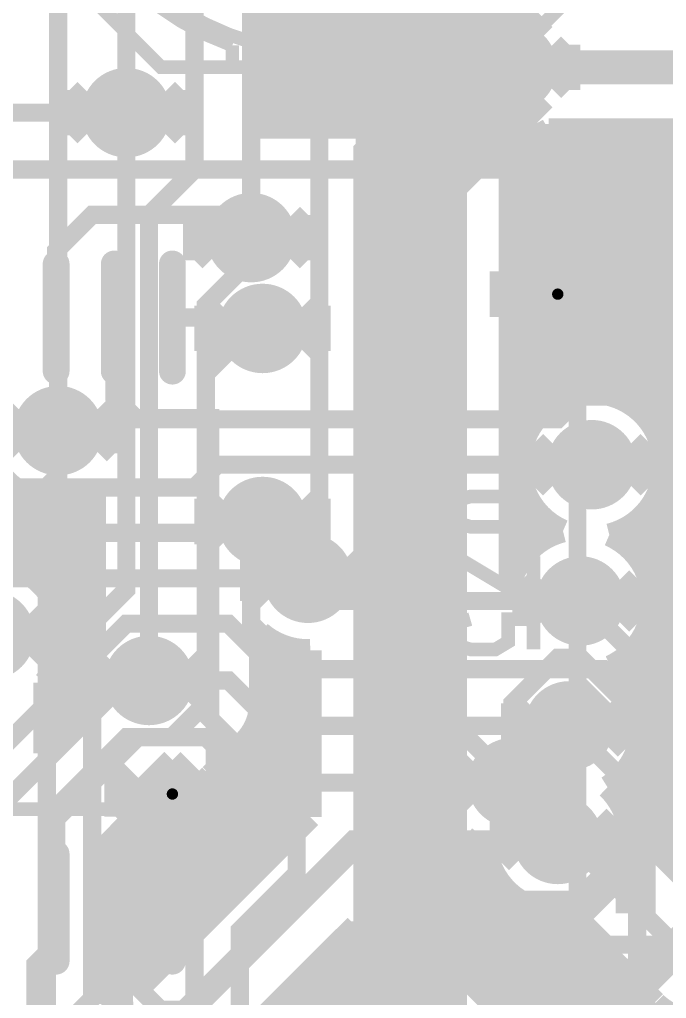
# Model space of a CAD drawing. Extents: x -10 to 131, y -93 to 209.
# Drawn here: x 114 to 121.23, y 89.15 to 100.1 of the extents above; entities that cross this region are included whole.
import ezdxf

# ---------------------------------------------------------------- set-up
doc = ezdxf.new("R2010")
doc.units = 0
doc.header["$MEASUREMENT"] = 0
doc.layers.get('0').update_dxf_attribs({"linetype": 'CONTINUOUS'})
for name, color, linetype in [('22-303-0_ASB', 7, 'CONTINUOUS'), ('22-303-0_AST', 7, 'CONTINUOUS'), ('22-303-0_BOT', 2, 'CONTINUOUS'), ('22-303-0_DRD', 6, 'CONTINUOUS'), ('22-303-0_DRL', 1, 'CONTINUOUS'), ('22-303-0_GND', 3, 'CONTINUOUS'), ('22-303-0_IN1', 10, 'CONTINUOUS'), ('22-303-0_SMT', 9, 'CONTINUOUS'), ('22-303-0_SPT', 11, 'CONTINUOUS'), ('22-303-0_SST', 8, 'CONTINUOUS'), ('22-303-0_TOP', 15, 'CONTINUOUS'), ('THRUHOLE_TAP', 2, 'CONTINUOUS')]:
    doc.layers.add(name, color=color, linetype=linetype)

# ---------------------------------------------------------------- blocks, each defined once
blk = doc.blocks.new('OBLONG_56')
at = {"const_width": 0.29972}
blk.add_lwpolyline([(0, 0.59944), (0, -0.59944)], dxfattribs=at)
at = {"const_width": 0.14986}
for points in [[(-0.07493, 0.59944, 1), (0.07493, 0.59944, 1)], [(-0.07493, -0.59944, 1), (0.07493, -0.59944, 1)]]:
    blk.add_lwpolyline(points, format="xyb", close=True, dxfattribs=at)
blk = doc.blocks.new('ROUND_70')
at = {"const_width": 0.29972}
blk.add_lwpolyline([(-0.14986, 0, 1), (0.14986, 0, 1)], format="xyb", close=True, dxfattribs=at)
blk = doc.blocks.new('ROUND_116')
at = {"const_width": 0.10033}
blk.add_lwpolyline([(-0.050164, 0, 1), (0.050164, 0, 1)], format="xyb", close=True, dxfattribs=at)
blk = doc.blocks.new('ROUND_117')
at = {"const_width": 0.10033}
blk.add_lwpolyline([(-0.050164, 0, 1), (0.050164, 0, 1)], format="xyb", close=True, dxfattribs=at)
blk = doc.blocks.new('ROUND_98')
at = {"const_width": 0.50038}
blk.add_lwpolyline([(-0.25019, 0, 1), (0.25019, 0, 1)], format="xyb", close=True, dxfattribs=at)
blk = doc.blocks.new('ROUND_100')
at = {"const_width": 0.50038}
blk.add_lwpolyline([(-0.25019, 0, 1), (0.25019, 0, 1)], format="xyb", close=True, dxfattribs=at)
blk = doc.blocks.new('ROUND_101')
at = {"const_width": 0.0635}
blk.add_lwpolyline([(-0.03175, 0, 1), (0.03175, 0, 1)], format="xyb", close=True, dxfattribs=at)
blk = doc.blocks.new('RECTANGLE_7')
blk.add_solid([(0.8001, 1.6002), (0.8001, -1.6002), (-0.8001, 1.6002), (-0.8001, -1.6002)])
blk = doc.blocks.new('RECTANGLE_55')
blk.add_solid([(0.22479, 0.82423), (0.22479, -0.82423), (-0.22479, 0.82423), (-0.22479, -0.82423)])
blk = doc.blocks.new('ROUND_108')
at = {"const_width": 0.10033}
blk.add_lwpolyline([(-0.050164, 0, 1), (0.050164, 0, 1)], format="xyb", close=True, dxfattribs=at)

msp = doc.modelspace()

# ---------------------------------------------------------------- linework, layer by layer
at = {"layer": '22-303-0_ASB', "const_width": 0.1524}
msp.add_lwpolyline([(117.14988, 99.57054), (117.14988, 99.22002), (117.80012, 99.22002), (117.80012, 99.57054)], dxfattribs=at)
at = {"layer": '22-303-0_AST', "const_width": 0.1524}
for points in [[(114.3254, 102.87, 0.4142136), (117.475, 99.7204)], [(117.475, 99.7204, 0.4142136), (120.6246, 102.87)], [(114.41684, 101.77018, 0.2237066), (116.37518, 99.81184)], [(118.57482, 99.81184, 0.2237066), (120.53316, 101.77018)]]:
    msp.add_lwpolyline(points, format="xyb", dxfattribs=at)
at = {"layer": '22-303-0_AST'}
for points, const_width in [([(114.41684, 101.77018), (114.17554, 101.77018), (114.17554, 100.97008), (115.57508, 99.57054), (116.37518, 99.57054)], 0.1524), ([(118.57482, 99.57054), (119.37492, 99.57054), (120.77446, 100.97008), (120.77446, 101.77018), (120.53316, 101.77018)], 0.1524), ([(117.475, 99.7204), (117.475, 100.22078)], 0.1524), ([(118.57482, 99.81184), (118.57482, 99.57054), (117.80012, 99.57054), (117.14988, 99.57054), (116.37518, 99.57054), (116.37518, 99.81184)], 0.1524), ([(117.14988, 99.57054), (117.14988, 99.22002), (117.80012, 99.22002), (117.80012, 99.57054)], 0.1524), ([(128.68402, 98.20402), (128.68402, 89.75598), (120.5611, 89.75598), (120.23598, 90.0811), (120.23598, 92.02928), (120.5611, 92.3544), (120.23598, 92.67952), (120.23598, 98.20402), (128.68402, 98.20402)], 0.20066), ([(109.35462, 91.7702), (109.855, 91.26982), (116.1542, 91.26982), (116.1542, 95.6691), (109.35462, 95.6691), (109.35462, 91.7702)], 0.1524)]:
    msp.add_lwpolyline(points, dxfattribs=dict(at, const_width=const_width))
at = {"layer": '22-303-0_BOT'}
for points, const_width in [([(115.189, 99.06), (115.189, 110.617), (115.316, 110.744), (115.316, 122.682), (116.078, 123.444), (116.078, 124.968), (115.951, 125.095), (115.951, 128.016), (119.126, 131.191), (120.015, 131.191), (120.142, 131.064)], 0.2032), ([(116.586, 97.663), (116.586, 125.603), (116.459, 125.73), (116.459, 127.508), (119.507, 130.556)], 0.2032), ([(118.999, 124.714), (118.999, 126.111), (118.618, 126.492), (118.11, 126.492), (117.729, 126.111), (117.729, 125.603), (117.348, 125.222), (117.348, 93.98), (117.221, 93.853)], 0.2032), ([(118.364, 125.857), (118.364, 124.714), (117.856, 124.206), (117.856, 90.932), (115.316, 88.392)], 0.2032), ([(122.047, 85.471), (118.364, 89.154), (118.364, 123.19), (120.396, 125.222)], 0.2032), ([(114.427, 95.504), (114.427, 122.809), (115.443, 123.825)], 0.2032), ([(121.92, 122.301), (119.634, 120.015), (119.634, 105.029), (118.872, 104.267), (118.872, 92.202), (119.507, 91.567)], 0.2032), ([(115.951, 121.285), (115.951, 98.425), (115.443, 97.917), (115.443, 92.71)], 0.2032), ([(122.682, 99.568), (119.507, 99.568)], 0.381), ([(122.2756, 98.8695), (119.9134, 98.8695)], 0.254), ([(120.0658, 98.8695), (120.0658, 95.8596)], 0.254), ([(120.2944, 98.8695), (120.2944, 95.9231)], 0.254), ([(120.523, 98.8695), (120.523, 95.92056)], 0.254), ([(120.7516, 98.8695), (120.7516, 95.8469)], 0.254), ([(120.9802, 98.8695), (120.9802, 95.67926)], 0.254), ([(121.2088, 98.8695), (121.2088, 90.72626)], 0.254), ([(119.4816, 98.76028), (119.4816, 93.77934)], 0.254), ([(119.4816, 98.76028), (119.507, 98.75988)], 0.254), ([(119.4816, 98.76028), (119.507, 98.75988)], 0.254), ([(119.4816, 98.76028), (119.507, 98.75988)], 0.254), ([(119.6086, 98.76536), (119.6086, 95.30334)], 0.254), ([(122.41276, 98.806), (119.7737, 98.806)], 0.254), ([(119.8372, 98.8314), (119.8372, 95.70466)], 0.254), ([(128.5494, 98.5774), (119.4816, 98.5774)], 0.254), ([(128.5494, 98.3488), (119.4816, 98.3488)], 0.254), ([(128.55194, 98.1202), (119.4816, 98.1202)], 0.254), ([(128.61798, 97.8916), (119.4816, 97.8916)], 0.254), ([(128.8034, 97.663), (119.4816, 97.663)], 0.254), ([(129.032, 97.4344), (119.4816, 97.4344)], 0.254), ([(129.0574, 97.2058), (119.4816, 97.2058)], 0.254), ([(129.0574, 96.9772), (119.4816, 96.9772)], 0.254), ([(129.0574, 96.7486), (119.4816, 96.7486)], 0.254), ([(116.713, 96.647), (116.586, 96.647), (116.078, 96.139), (116.078, 92.456), (115.697, 92.075), (115.316, 92.075), (114.3, 91.059), (114.3, 80.137), (112.903, 78.74), (112.903, 65.151)], 0.2032), ([(129.0574, 96.52), (119.4816, 96.52)], 0.254), ([(129.0574, 96.2914), (119.4816, 96.2914)], 0.254), ([(129.0574, 96.0628), (119.4816, 96.0628)], 0.254), ([(120.01246, 95.8342), (119.4816, 95.8342)], 0.254), ([(129.0574, 95.8342), (120.77954, 95.8342)], 0.254), ([(119.7483, 95.6056), (119.4816, 95.6056)], 0.254), ([(129.0574, 95.6056), (121.0437, 95.6056)], 0.254), ([(119.62892, 95.377), (119.4816, 95.377)], 0.254), ([(129.0574, 95.377), (121.16308, 95.377)], 0.254), ([(119.58828, 95.1484), (119.4816, 95.1484)], 0.254), ([(129.0574, 95.1484), (121.20372, 95.1484)], 0.254), ([(113.8936, 94.89694), (113.8936, 93.9927)], 0.254), ([(119.61368, 94.9198), (119.4816, 94.9198)], 0.254), ([(119.6086, 94.94266), (119.6086, 94.06382)], 0.254), ([(129.0574, 94.9198), (121.17832, 94.9198)], 0.254), ([(114.808, 94.79026), (114.808, 93.20784)], 0.254), ([(114.8334, 94.8055), (114.8334, 93.23832)], 0.254), ([(114.8334, 94.6912), (109.4486, 94.6912)], 0.254), ([(114.1222, 94.7547), (114.1222, 93.88348)], 0.254), ([(114.3508, 94.69882), (114.3508, 93.64472)], 0.254), ([(114.5794, 94.71152), (114.5794, 92.19946)], 0.254), ([(119.71274, 94.6912), (119.4816, 94.6912)], 0.254), ([(129.0574, 94.6912), (121.07926, 94.6912)], 0.254), ([(114.8334, 94.4626), (109.4486, 94.4626)], 0.254), ([(119.93118, 94.4626), (119.4816, 94.4626)], 0.254), ([(119.8372, 94.5388), (119.8372, 94.28226)], 0.254), ([(129.0574, 94.4626), (120.86082, 94.4626)], 0.254), ([(120.9802, 94.5642), (120.9802, 93.98254)], 0.254), ([(120.7516, 94.39656), (120.7516, 94.2467)], 0.254), ([(114.8334, 94.234), (109.4486, 94.234)], 0.254), ([(119.76862, 94.234), (119.4816, 94.234)], 0.254), ([(129.0574, 94.234), (120.76684, 94.234)], 0.254), ([(114.8334, 94.0054), (113.84534, 94.0054)], 0.254), ([(119.5705, 94.0054), (119.4816, 94.0054)], 0.254), ([(129.0574, 94.0054), (120.9675, 94.0054)], 0.254), ([(114.8334, 93.7768), (114.24666, 93.7768)], 0.254), ([(129.0574, 93.7768), (121.0564, 93.7768)], 0.254), ([(114.8334, 93.5482), (114.4016, 93.5482)], 0.254), ([(129.0574, 93.5482), (121.07418, 93.5482)], 0.254), ([(114.8334, 93.3196), (114.4651, 93.3196)], 0.254), ([(129.0574, 93.3196), (121.02592, 93.3196)], 0.254), ([(116.6876, 93.24594), (116.6876, 92.456)], 0.254), ([(120.9802, 93.21546), (120.9802, 90.95486)], 0.254), ([(114.72926, 93.091), (114.46256, 93.091)], 0.254), ([(116.95176, 93.091), (116.6876, 93.091)], 0.254), ([(116.8654, 93.12656), (116.8654, 90.80246)], 0.254), ([(117.094, 93.05544), (117.094, 91.03106)], 0.254), ([(117.221, 93.04528), (117.24639, 93.04568)], 0.254), ([(117.2464, 93.04528), (117.2464, 91.18346)], 0.254), ([(129.0574, 93.091), (120.89638, 93.091)], 0.254), ([(120.7516, 92.9513), (120.7516, 92.73032)], 0.254), ([(114.65052, 92.8624), (114.3889, 92.8624)], 0.254), ([(117.2464, 92.8624), (116.6876, 92.8624)], 0.254), ([(129.0574, 92.8624), (120.60682, 92.8624)], 0.254), ([(114.3508, 92.79128), (114.3508, 91.97086)], 0.254), ([(114.2746, 92.68714), (114.2746, 91.89466)], 0.254), ([(114.63782, 92.6338), (114.2746, 92.6338)], 0.254), ([(117.2464, 92.6338), (116.6876, 92.6338)], 0.254), ([(129.0574, 92.6338), (120.82526, 92.6338)], 0.254), ([(114.6937, 92.4052), (114.2746, 92.4052)], 0.254), ([(117.2464, 92.4052), (116.68506, 92.4052)], 0.254), ([(129.0574, 92.4052), (120.92432, 92.4052)], 0.254), ([(114.72164, 92.34424), (114.2746, 91.89466)], 0.254), ([(114.554, 92.1766), (114.2746, 92.1766)], 0.254), ([(117.2464, 92.1766), (116.61902, 92.1766)], 0.254), ([(116.6368, 92.21216), (116.6368, 90.57386)], 0.254), ([(129.0574, 92.1766), (120.94972, 92.1766)], 0.254), ([(114.3254, 91.948), (114.2746, 91.948)], 0.254), ([(116.5098, 92.0242), (116.13388, 91.65082)], 0.254), ([(117.2464, 91.948), (116.43106, 91.948)], 0.254), ([(129.0574, 91.948), (120.90908, 91.948)], 0.254), ([(116.4082, 91.9226), (116.4082, 90.34526)], 0.254), ([(116.1796, 91.694), (116.1796, 90.11666)], 0.254), ([(117.2464, 91.7194), (116.20246, 91.7194)], 0.254), ([(120.7516, 91.67114), (120.7516, 91.2622)], 0.254), ([(129.0574, 91.7194), (120.7897, 91.7194)], 0.254), ([(115.951, 91.52128), (115.951, 89.88806)], 0.254), ([(115.56746, 91.4654), (114.9096, 90.805)], 0.254), ([(115.697, 91.4654), (115.56746, 91.4654)], 0.254), ([(115.7224, 91.4654), (115.7224, 89.65946)], 0.254), ([(117.2464, 91.4908), (115.86972, 91.4908)], 0.254), ([(129.0574, 91.4908), (120.59666, 91.4908)], 0.254), ([(115.4938, 91.3892), (115.4938, 89.43086)], 0.254), ([(117.2464, 91.18346), (115.26012, 89.19718)], 0.254), ([(117.2464, 91.2622), (115.36426, 91.2622)], 0.254), ([(129.0574, 91.2622), (120.7516, 91.2622)], 0.254), ([(115.2652, 91.1606), (115.2652, 89.20226)], 0.254), ([(120.79478, 91.14028), (121.79046, 90.1446)], 0.254), ([(117.094, 91.0336), (115.13566, 91.0336)], 0.254), ([(118.9736, 90.95994), (118.9736, 89.40546)], 0.254), ([(129.0574, 91.0336), (120.90146, 91.0336)], 0.254), ([(115.0366, 90.932), (115.0366, 89.14892)], 0.254), ([(123.825, 89.535), (121.539, 89.535), (120.142, 90.932), (120.015, 90.932)], 0.2032), ([(114.9096, 90.805), (114.9096, 89.0905)], 0.254), ([(116.8654, 90.805), (114.9096, 90.805)], 0.254), ([(119.21744, 90.805), (118.9736, 90.805)], 0.254), ([(119.1514, 90.84056), (119.1514, 89.22766)], 0.254), ([(129.0574, 90.805), (121.13006, 90.805)], 0.254), ([(116.6368, 90.5764), (114.9096, 90.5764)], 0.254), ([(119.28856, 90.5764), (118.9736, 90.5764)], 0.254), ([(119.38, 90.43162), (119.38, 88.99906)], 0.254), ([(116.4082, 90.3478), (114.9096, 90.3478)], 0.254), ([(119.4562, 90.3478), (118.9736, 90.3478)], 0.254), ([(119.6086, 90.2335), (119.6086, 88.77046)], 0.254), ([(116.1796, 90.1192), (114.9096, 90.1192)], 0.254), ([(120.0912, 90.1192), (118.9736, 90.1192)], 0.254), ([(119.8372, 90.1446), (119.8372, 88.54186)], 0.254), ([(120.015, 90.12428), (120.08355, 90.12719)], 0.254), ([(120.0658, 90.12428), (120.0658, 88.31326)], 0.254), ([(120.08358, 90.12682), (121.10212, 89.11082)], 0.254), ([(115.951, 89.8906), (114.9096, 89.8906)], 0.254), ([(117.7544, 89.9668), (116.12118, 88.33612)], 0.254), ([(117.7544, 89.8906), (117.67566, 89.8906)], 0.254), ([(117.7544, 89.9668), (117.7544, 89.154)], 0.254), ([(120.3198, 89.8906), (118.9736, 89.8906)], 0.254), ([(120.2944, 89.916), (120.2944, 88.08466)], 0.254), ([(117.5512, 89.7636), (117.5512, 88.42248)], 0.254), ([(115.7224, 89.662), (114.9096, 89.662)], 0.254), ([(117.7544, 89.662), (117.44706, 89.662)], 0.254), ([(120.5484, 89.662), (118.9736, 89.662)], 0.254), ([(120.523, 89.6874), (120.523, 87.85606)], 0.254), ([(117.3226, 89.535), (117.3226, 88.5317)], 0.254), ([(115.4938, 89.4334), (114.9096, 89.4334)], 0.254), ([(117.7544, 89.4334), (117.21846, 89.4334)], 0.254), ([(120.777, 89.4334), (118.9736, 89.4334)], 0.254), ([(120.7516, 89.4588), (120.7516, 87.62746)], 0.254), ([(118.9736, 89.40546), (122.10288, 86.27618)], 0.254), ([(115.2652, 89.2048), (114.9096, 89.2048)], 0.254), ([(117.7544, 89.2048), (116.98986, 89.2048)], 0.254), ([(117.094, 89.3064), (117.094, 88.56472)], 0.254), ([(121.0056, 89.2048), (119.17426, 89.2048)], 0.254), ([(120.9802, 89.2302), (120.9802, 87.39886)], 0.254), ([(116.8654, 89.0778), (116.8654, 88.5317)], 0.254)]:
    msp.add_lwpolyline(points, dxfattribs=dict(at, const_width=const_width))
at = {"layer": '22-303-0_BOT', "const_width": 0.254}
for points in [[(119.507, 98.76028, 0.1325025), (119.9132, 98.86985)], [(119.507, 98.76028, 0.1325025), (119.9132, 98.86985)], [(119.507, 98.76028, 0.1325025), (119.9132, 98.86985)], [(120.396, 95.93072, 0.4142136), (119.58828, 95.123)], [(121.20372, 95.123, 0.4142136), (120.396, 95.93072)], [(113.61928, 95.504, 0.4142136), (114.427, 94.69628)], [(113.61928, 95.504, 0.4142136), (114.427, 94.69628)], [(119.58828, 95.123, 0.2985615), (120.07342, 94.38132)], [(120.59158, 94.33814, 0.3443644), (121.20372, 95.123)], [(114.427, 94.69628, 0.1325025), (114.8332, 94.80585)], [(114.427, 94.69628, 0.1325025), (114.8332, 94.80585)], [(120.07342, 94.38132, 0.2823297), (119.4816, 93.77934)], [(121.07672, 93.599, 0.2982197), (120.59158, 94.33814)], [(114.47272, 93.218, 0.4142136), (113.665, 94.02572)], [(120.60428, 92.86494, 0.293613), (121.07672, 93.599)], [(114.2746, 92.68714, 0.1810567), (114.47335, 93.218)], [(114.8334, 93.23832, 0.1804437), (114.63632, 92.71)], [(116.6876, 93.24594, 0.1822019), (117.221, 93.04489)], [(120.94972, 92.202, 0.2452129), (120.604, 92.86454)], [(114.63528, 92.71, 0.1178578), (114.72259, 92.34472)], [(116.5098, 92.0242, 0.1989124), (116.68866, 92.456)], [(120.57126, 91.5162, 0.258415), (120.95106, 92.202)], [(115.697, 91.4654, 0.1989118), (116.12805, 91.64395)], [(115.697, 91.4654, 0.1989118), (116.12805, 91.64395)], [(120.79478, 91.14028, 0.138089), (120.57157, 91.51652)], [(118.9736, 90.95994, 0.0880946), (119.21521, 90.81341)], [(118.9736, 90.95994, 0.0880946), (119.21521, 90.81341)], [(119.2149, 90.81262, 0.371469), (120.015, 90.12428)], [(115.26012, 89.19718, 0.1149159), (114.9101, 89.08963)], [(115.26012, 89.19718, 0.1149159), (114.9101, 89.08963)], [(117.7544, 89.154, 0.1989124), (117.93295, 88.72295)], [(117.7544, 89.154, 0.1989124), (117.93295, 88.72295)], [(121.1072, 89.1032, 0.1989124), (121.539, 88.92434)]]:
    msp.add_lwpolyline(points, format="xyb", dxfattribs=at)
at = {"layer": '22-303-0_DRD', "const_width": 0.254}
for points in [[(118.872, 99.314), (119.507, 99.949)], [(118.872, 99.314), (119.507, 99.949)], [(118.872, 99.314), (119.507, 99.949)], [(118.872, 99.314), (119.507, 99.949)], [(119.507, 99.949), (120.142, 99.314)], [(119.507, 99.949), (120.142, 99.314)], [(119.507, 99.949), (120.142, 99.314)], [(119.507, 99.949), (120.142, 99.314)], [(118.872, 99.822), (118.872, 99.314)], [(119.507, 99.187), (118.872, 99.822)], [(118.872, 99.822), (118.872, 99.314)], [(119.507, 99.187), (118.872, 99.822)], [(118.872, 99.822), (118.872, 99.314)], [(119.507, 99.187), (118.872, 99.822)], [(118.872, 99.822), (118.872, 99.314)], [(119.507, 99.187), (118.872, 99.822)], [(120.142, 99.822), (119.507, 99.187)], [(120.142, 99.822), (119.507, 99.187)], [(120.142, 99.822), (119.507, 99.187)], [(120.142, 99.822), (119.507, 99.187)], [(120.142, 99.314), (120.142, 99.822)], [(120.142, 99.314), (120.142, 99.822)], [(120.142, 99.314), (120.142, 99.822)], [(120.142, 99.314), (120.142, 99.822)], [(114.554, 98.806), (115.189, 99.441)], [(114.554, 98.806), (115.189, 99.441)], [(115.189, 99.441), (115.824, 98.806)], [(115.189, 99.441), (115.824, 98.806)], [(114.554, 99.314), (114.554, 98.806)], [(115.189, 98.679), (114.554, 99.314)], [(114.554, 99.314), (114.554, 98.806)], [(115.189, 98.679), (114.554, 99.314)], [(115.824, 99.314), (115.189, 98.679)], [(115.824, 99.314), (115.189, 98.679)], [(115.824, 98.806), (115.824, 99.314)], [(115.824, 98.806), (115.824, 99.314)], [(115.951, 97.409), (116.586, 98.044)], [(115.951, 97.409), (116.586, 98.044)], [(116.586, 98.044), (117.221, 97.409)], [(116.586, 98.044), (117.221, 97.409)], [(115.951, 97.917), (115.951, 97.409)], [(116.586, 97.282), (115.951, 97.917)], [(115.951, 97.917), (115.951, 97.409)], [(116.586, 97.282), (115.951, 97.917)], [(117.221, 97.917), (116.586, 97.282)], [(117.221, 97.917), (116.586, 97.282)], [(117.221, 97.409), (117.221, 97.917)], [(117.221, 97.409), (117.221, 97.917)], [(119.38, 96.77654), (120.015, 97.41154)], [(119.38, 96.77654), (120.015, 97.41154)], [(119.38, 96.77654), (120.015, 97.41154)], [(120.015, 97.41154), (120.65, 96.77654)], [(120.015, 97.41154), (120.65, 96.77654)], [(120.015, 97.41154), (120.65, 96.77654)], [(119.38, 97.28454), (119.38, 96.77654)], [(120.015, 96.64954), (119.38, 97.28454)], [(119.38, 97.28454), (119.38, 96.77654)], [(120.015, 96.64954), (119.38, 97.28454)], [(119.38, 97.28454), (119.38, 96.77654)], [(120.015, 96.64954), (119.38, 97.28454)], [(120.65, 97.28454), (120.015, 96.64954)], [(120.65, 97.28454), (120.015, 96.64954)], [(120.65, 97.28454), (120.015, 96.64954)], [(120.65, 96.77654), (120.65, 97.28454)], [(120.65, 96.77654), (120.65, 97.28454)], [(120.65, 96.77654), (120.65, 97.28454)], [(116.078, 96.393), (116.713, 97.028)], [(116.713, 97.028), (117.348, 96.393)], [(116.078, 96.901), (116.078, 96.393)], [(116.713, 96.266), (116.078, 96.901)], [(117.348, 96.901), (116.713, 96.266)], [(117.348, 96.393), (117.348, 96.901)], [(113.792, 95.25), (114.427, 95.885)], [(113.792, 95.25), (114.427, 95.885)], [(114.427, 95.885), (115.062, 95.25)], [(114.427, 95.885), (115.062, 95.25)], [(114.427, 95.123), (113.792, 95.758)], [(114.427, 95.123), (113.792, 95.758)], [(115.062, 95.758), (114.427, 95.123)], [(115.062, 95.758), (114.427, 95.123)], [(115.062, 95.25), (115.062, 95.758)], [(115.062, 95.25), (115.062, 95.758)], [(119.761, 94.869), (120.396, 95.504)], [(120.396, 95.504), (121.031, 94.869)], [(119.761, 95.377), (119.761, 94.869)], [(120.396, 94.742), (119.761, 95.377)], [(121.031, 95.377), (120.396, 94.742)], [(121.031, 94.869), (121.031, 95.377)], [(116.078, 94.234), (116.713, 94.869)], [(116.713, 94.869), (117.348, 94.234)], [(116.078, 94.742), (116.078, 94.234)], [(116.713, 94.107), (116.078, 94.742)], [(117.348, 94.742), (116.713, 94.107)], [(117.348, 94.234), (117.348, 94.742)], [(116.586, 93.599), (117.221, 94.234)], [(117.221, 94.234), (117.856, 93.599)], [(116.586, 94.107), (116.586, 93.599)], [(117.221, 93.472), (116.586, 94.107)], [(117.856, 94.107), (117.221, 93.472)], [(117.856, 93.599), (117.856, 94.107)], [(119.634, 93.345), (120.269, 93.98)], [(120.269, 93.98), (120.904, 93.345)], [(119.634, 93.853), (119.634, 93.345)], [(120.269, 93.218), (119.634, 93.853)], [(120.904, 93.853), (120.269, 93.218)], [(120.904, 93.345), (120.904, 93.853)], [(113.665, 93.599), (114.3, 92.964)], [(114.3, 93.472), (113.665, 92.837)], [(114.3, 92.964), (114.3, 93.472)], [(114.808, 92.456), (115.443, 93.091)], [(115.443, 93.091), (116.078, 92.456)], [(114.808, 92.964), (114.808, 92.456)], [(115.443, 92.329), (114.808, 92.964)], [(116.078, 92.964), (115.443, 92.329)], [(116.078, 92.456), (116.078, 92.964)], [(119.507, 91.948), (120.142, 92.583)], [(120.142, 92.583), (120.777, 91.948)], [(119.507, 92.456), (119.507, 91.948)], [(120.142, 91.821), (119.507, 92.456)], [(120.777, 92.456), (120.142, 91.821)], [(120.777, 91.948), (120.777, 92.456)], [(118.872, 91.313), (119.507, 91.948)], [(118.872, 91.313), (119.507, 91.948)], [(119.507, 91.948), (120.142, 91.313)], [(119.507, 91.948), (120.142, 91.313)], [(115.06962, 91.186), (115.70462, 91.821)], [(115.70462, 91.821), (116.33962, 91.186)], [(118.872, 91.821), (118.872, 91.313)], [(119.507, 91.186), (118.872, 91.821)], [(118.872, 91.821), (118.872, 91.313)], [(119.507, 91.186), (118.872, 91.821)], [(120.142, 91.821), (119.507, 91.186)], [(120.142, 91.821), (119.507, 91.186)], [(120.142, 91.313), (120.142, 91.821)], [(120.142, 91.313), (120.142, 91.821)], [(115.06962, 91.694), (115.06962, 91.186)], [(115.70462, 91.059), (115.06962, 91.694)], [(116.33962, 91.694), (115.70462, 91.059)], [(116.33962, 91.186), (116.33962, 91.694)], [(119.38, 90.678), (120.015, 91.313)], [(120.015, 91.313), (120.65, 90.678)], [(119.38, 91.186), (119.38, 90.678)], [(120.015, 90.551), (119.38, 91.186)], [(120.65, 91.186), (120.015, 90.551)], [(120.65, 90.678), (120.65, 91.186)]]:
    msp.add_lwpolyline(points, dxfattribs=at)
at = {"layer": '22-303-0_IN1'}
for points, const_width in [([(119.507, 99.568), (114.3, 104.775), (114.3, 131.191), (115.57, 132.461), (115.57, 137.414), (114.173, 138.811), (114.173, 147.193), (115.062, 148.082), (115.062, 156.718)], 1.27), ([(115.062, 156.718), (115.062, 148.082), (114.173, 147.193), (114.173, 138.811), (115.57, 137.414), (115.57, 132.461), (114.3, 131.191), (114.3, 104.775), (119.507, 99.568)], 1.27), ([(119.507, 99.568), (118.364, 98.425), (118.364, 86.487), (119.888, 84.963)], 1.27), ([(115.189, 99.06), (115.189, 93.726), (114.808, 93.345), (114.808, 89.154), (114.681, 89.027), (114.681, 87.884), (114.808, 87.757), (114.808, 76.2), (114.3, 75.692), (114.3, 74.93), (115.062, 74.168), (115.062, 58.801), (114.3, 58.039), (114.3, 46.228), (116.332, 44.196), (116.332, 28.956), (115.951, 28.575), (115.951, 20.955), (116.586, 20.32)], 0.2032), ([(116.586, 97.663), (116.586, 97.41408), (116.078, 96.90608), (116.078, 92.329), (116.332, 92.075), (116.332, 90.932), (115.951, 90.551), (115.951, 81.915), (115.824, 81.788), (115.824, 80.899), (116.205, 80.518), (116.205, 70.231), (116.078, 70.104), (116.078, 56.769), (115.697, 56.388), (115.697, 48.387), (115.951, 48.133)], 0.2032), ([(113.665, 47.752), (113.665, 58.039), (114.554, 58.928), (114.554, 74.041), (113.792, 74.803), (113.792, 79.502), (114.3, 80.01), (114.3, 87.249), (114.173, 87.376), (114.173, 89.535), (114.3, 89.662), (114.3, 94.87408), (114.427, 95.00108), (114.427, 95.504)], 0.2032), ([(123.571, 88.646), (122.936, 89.281), (122.936, 91.694), (122.047, 92.583), (122.047, 94.869), (121.793, 95.123), (120.396, 95.123)], 0.2032), ([(116.459, 81.153), (116.459, 89.916), (117.094, 90.551), (117.094, 92.837), (116.586, 93.345), (116.586, 94.361), (116.713, 94.488)], 0.2032), ([(122.047, 55.245), (122.047, 67.437), (122.936, 68.326), (122.936, 82.296), (123.19, 82.55), (123.19, 88.138), (122.428, 88.9), (122.428, 91.44), (120.269, 93.599)], 0.2032), ([(120.523, 23.368), (120.523, 26.289), (121.793, 27.559), (121.793, 40.132), (121.031, 40.894), (121.031, 54.102), (120.904, 54.229), (120.904, 67.564), (121.92, 68.58), (121.92, 81.788), (121.412, 82.296), (121.412, 91.821), (120.269, 92.964), (120.015, 92.964), (119.507, 92.456), (119.507, 91.567)], 0.2032), ([(120.142, 92.202), (120.904, 91.44), (120.904, 82.169), (121.412, 81.661), (121.412, 68.707), (120.396, 67.691), (120.396, 64.135), (119.38, 63.119), (119.38, 62.611), (120.396, 61.595), (120.396, 40.513), (117.475, 37.592)], 0.2032)]:
    msp.add_lwpolyline(points, dxfattribs=dict(at, const_width=const_width))
at = {"layer": '22-303-0_SST', "const_width": 0.1524}
for points in [[(114.3254, 102.87, 0.4142136), (117.475, 99.7204)], [(117.475, 99.7204, 0.4142136), (120.6246, 102.87)], [(114.41684, 101.77018, 0.2237066), (116.37518, 99.81184)], [(118.57482, 99.81184, 0.2237066), (120.53316, 101.77018)]]:
    msp.add_lwpolyline(points, format="xyb", dxfattribs=at)
at = {"layer": '22-303-0_SST'}
for points, const_width in [([(114.41684, 101.77018), (114.17554, 101.77018), (114.17554, 100.97008), (115.57508, 99.57054), (116.37518, 99.57054)], 0.1524), ([(118.57482, 99.57054), (119.37492, 99.57054), (120.77446, 100.97008), (120.77446, 101.77018), (120.53316, 101.77018)], 0.1524), ([(117.475, 99.7204), (117.475, 100.22078)], 0.1524), ([(118.57482, 99.81184), (118.57482, 99.57054), (117.80012, 99.57054), (117.14988, 99.57054), (116.37518, 99.57054), (116.37518, 99.81184)], 0.1524), ([(128.68402, 98.20402), (120.23598, 98.20402), (120.23598, 92.67952), (120.5611, 92.3544), (120.23598, 92.02928), (120.23598, 90.0811), (120.5611, 89.75598), (128.68402, 89.75598), (128.68402, 98.20402)], 0.20066), ([(109.35462, 91.7702), (109.855, 91.26982), (116.1542, 91.26982), (116.1542, 95.6691), (109.35462, 95.6691), (109.35462, 91.7702)], 0.1524), ([(119.74322, 94.42958), (119.0371, 94.42958), (118.89486, 94.47276), (118.89486, 94.72676), (119.0371, 94.7674), (119.74322, 94.7674)], 0.1524), ([(118.89486, 93.74378), (118.89486, 94.0816), (119.45874, 93.74378), (119.60098, 93.74378), (119.74322, 93.78696), (119.74322, 94.04096), (119.60098, 94.0816)], 0.1524), ([(119.0371, 93.3958), (118.89486, 93.35516), (118.89486, 93.10116), (119.0371, 93.05798), (119.31904, 93.05798), (119.45874, 93.1418), (119.45874, 93.3958), (119.74322, 93.3958), (119.74322, 93.05798)], 0.1524)]:
    msp.add_lwpolyline(points, dxfattribs=dict(at, const_width=const_width))
at = {"layer": '22-303-0_TOP'}
for points, const_width in [([(119.507, 99.568), (118.27764, 99.568), (117.475, 100.37064), (118.27764, 99.568), (119.507, 99.568)], 1.27), ([(117.475, 100.37064), (118.27764, 99.568), (119.507, 99.568)], 1.27), ([(119.507, 99.568), (118.27764, 99.568), (117.475, 100.37064)], 1.27), ([(111.80572, 96.76892), (111.80572, 97.96272), (112.903, 99.06), (115.189, 99.06)], 0.2032), ([(111.80572, 96.76892), (111.80572, 97.96272), (112.903, 99.06), (115.189, 99.06)], 0.2032), ([(121.53392, 97.03054), (121.53392, 97.91954), (121.031, 98.425), (113.665, 98.425), (113.10366, 97.86366), (113.10366, 96.76892)], 0.2032), ([(114.40414, 96.76892), (114.40414, 97.51314), (114.808, 97.917), (116.332, 97.917), (116.586, 97.663)], 0.2032), ([(114.40414, 96.76892), (114.40414, 97.51314), (114.808, 97.917), (116.332, 97.917), (116.586, 97.663)], 0.2032), ([(120.015, 97.03054), (120.88622, 97.03054), (120.015, 97.03054)], 0.381), ([(120.88622, 97.03054), (120.015, 97.03054)], 0.381), ([(115.05438, 96.76892), (115.05438, 95.885), (115.30838, 95.631), (120.015, 95.631), (120.269, 95.885), (127.12954, 95.885), (127.38354, 96.139), (127.38354, 97.03054)], 0.2032), ([(116.713, 94.488), (116.586, 94.361), (111.76, 94.361), (110.50524, 95.61576), (110.50524, 96.76892)], 0.2032), ([(120.396, 95.123), (116.205, 95.123), (115.951, 94.869), (113.411, 94.869), (112.45342, 95.82404), (112.45342, 96.76892)], 0.2032), ([(114.427, 95.504), (113.8809, 95.504), (113.7539, 95.631), (113.7539, 96.76892)], 0.2032), ([(113.7539, 96.76892), (113.7539, 95.631), (113.8809, 95.504), (114.427, 95.504)], 0.2032), ([(115.70462, 96.76892), (116.713, 96.76892), (116.713, 96.647)], 0.2032), ([(120.269, 93.599), (117.475, 93.599), (117.221, 93.853), (113.03, 93.853), (111.80572, 92.6338), (111.80572, 90.17)], 0.2032), ([(117.221, 93.853), (113.03, 93.853), (111.80572, 92.6338), (111.80572, 90.17)], 0.2032), ([(123.48464, 90.92946), (123.48464, 91.821), (123.23064, 92.075), (121.285, 92.075), (120.523, 92.837), (116.84, 92.837), (116.332, 93.345), (115.189, 93.345), (113.10366, 91.25966), (113.10366, 90.17)], 0.2032), ([(113.7539, 90.17), (113.7539, 91.2749), (115.189, 92.71), (115.443, 92.71), (116.332, 92.71), (116.84, 92.202), (120.142, 92.202)], 0.2032), ([(115.443, 92.71), (115.189, 92.71), (113.7539, 91.2749), (113.7539, 90.17)], 0.2032), ([(119.507, 91.567), (116.586, 91.567), (116.078, 92.075), (115.189, 92.075), (114.40414, 91.29014), (114.40414, 90.17)], 0.2032), ([(119.507, 91.567), (116.586, 91.567), (116.078, 92.075), (115.189, 92.075), (114.40414, 91.29014), (114.40414, 90.17)], 0.2032), ([(115.70462, 91.44), (115.70462, 90.17)], 0.381), ([(120.88622, 90.92946), (120.777, 90.82278), (120.777, 90.67546), (120.269, 90.16746), (119.634, 90.16746), (118.11, 88.64346), (118.11, 87.7062)], 0.381), ([(118.11, 86.2838), (118.2878, 86.2838), (118.999, 86.995), (118.999, 88.519), (119.888, 89.408), (121.02592, 89.408), (121.53392, 89.916), (121.53392, 90.92946)], 0.381), ([(120.015, 90.932), (117.729, 90.932), (115.824, 89.027), (115.57, 89.027), (115.062, 89.535), (115.062, 89.916), (115.05438, 89.92362), (115.05438, 90.17)], 0.2032)]:
    msp.add_lwpolyline(points, dxfattribs=dict(at, const_width=const_width))

# ---------------------------------------------------------------- block references
at = {"layer": '22-303-0_AST'}
for p in [(114.40414, 96.76892), (115.05438, 96.76892), (115.70462, 96.76892), (114.40414, 90.17), (115.05438, 90.17), (115.70462, 90.17)]:
    msp.add_blockref('OBLONG_56', p, dxfattribs=at)
at = {"layer": '22-303-0_BOT'}
for p in [(119.507, 99.568), (115.189, 99.06), (116.586, 97.663), (120.015, 97.03054), (116.713, 96.647), (114.427, 95.504), (120.396, 95.123), (116.713, 94.488), (117.221, 93.853), (120.269, 93.599), (115.443, 92.71), (120.142, 92.202), (119.507, 91.567), (115.70462, 91.44), (120.015, 90.932)]:
    msp.add_blockref('ROUND_70', p, dxfattribs=at)
at = {"layer": '22-303-0_DRL'}
for name, p in [('ROUND_117', (119.507, 99.568)), ('ROUND_117', (115.189, 99.06)), ('ROUND_117', (116.586, 97.663)), ('ROUND_117', (120.015, 97.03054)), ('ROUND_117', (116.713, 96.647)), ('ROUND_117', (114.427, 95.504)), ('ROUND_116', (120.396, 95.123)), ('ROUND_117', (116.713, 94.488)), ('ROUND_117', (117.221, 93.853)), ('ROUND_117', (120.269, 93.599)), ('ROUND_117', (115.443, 92.71)), ('ROUND_117', (120.142, 92.202)), ('ROUND_117', (119.507, 91.567)), ('ROUND_117', (115.70462, 91.44)), ('ROUND_116', (120.015, 90.932))]:
    msp.add_blockref(name, p, dxfattribs=at)
at = {"layer": '22-303-0_GND'}
for name, p in [('ROUND_100', (119.507, 99.568)), ('ROUND_100', (115.189, 99.06)), ('ROUND_100', (116.586, 97.663)), ('ROUND_100', (116.713, 96.647)), ('ROUND_101', (120.015, 97.03054)), ('ROUND_100', (114.427, 95.504)), ('ROUND_98', (120.396, 95.123)), ('ROUND_100', (116.713, 94.488)), ('ROUND_100', (117.221, 93.853)), ('ROUND_100', (120.269, 93.599)), ('ROUND_100', (113.665, 93.218)), ('ROUND_100', (115.443, 92.71)), ('ROUND_100', (120.142, 92.202)), ('ROUND_100', (119.507, 91.567)), ('ROUND_101', (115.70462, 91.44)), ('ROUND_98', (120.015, 90.932))]:
    msp.add_blockref(name, p, dxfattribs=at)
at = {"layer": '22-303-0_IN1'}
for p in [(119.507, 99.568), (115.189, 99.06), (116.586, 97.663), (120.015, 97.03054), (116.713, 96.647), (114.427, 95.504), (120.396, 95.123), (116.713, 94.488), (117.221, 93.853), (120.269, 93.599), (115.443, 92.71), (120.142, 92.202), (119.507, 91.567), (115.70462, 91.44), (120.015, 90.932)]:
    msp.add_blockref('ROUND_70', p, dxfattribs=at)
at = {"layer": '22-303-0_SMT'}
for name, p in [('RECTANGLE_7', (117.475, 100.37064)), ('RECTANGLE_55', (120.88622, 97.03054)), ('OBLONG_56', (114.40414, 96.76892)), ('OBLONG_56', (115.05438, 96.76892)), ('OBLONG_56', (115.70462, 96.76892)), ('RECTANGLE_55', (120.88622, 90.92946)), ('OBLONG_56', (114.40414, 90.17)), ('OBLONG_56', (115.05438, 90.17)), ('OBLONG_56', (115.70462, 90.17))]:
    msp.add_blockref(name, p, dxfattribs=at)
at = {"layer": '22-303-0_SPT'}
for name, p in [('RECTANGLE_7', (117.475, 100.37064)), ('RECTANGLE_55', (120.88622, 97.03054)), ('OBLONG_56', (114.40414, 96.76892)), ('OBLONG_56', (115.05438, 96.76892)), ('OBLONG_56', (115.70462, 96.76892)), ('RECTANGLE_55', (120.88622, 90.92946)), ('OBLONG_56', (114.40414, 90.17)), ('OBLONG_56', (115.05438, 90.17)), ('OBLONG_56', (115.70462, 90.17))]:
    msp.add_blockref(name, p, dxfattribs=at)
at = {"layer": '22-303-0_TOP'}
for name, p in [('RECTANGLE_7', (117.475, 100.37064)), ('ROUND_70', (119.507, 99.568)), ('ROUND_70', (115.189, 99.06)), ('ROUND_70', (116.586, 97.663)), ('RECTANGLE_55', (120.88622, 97.03054)), ('OBLONG_56', (114.40414, 96.76892)), ('OBLONG_56', (115.05438, 96.76892)), ('OBLONG_56', (115.70462, 96.76892)), ('ROUND_70', (120.015, 97.03054)), ('ROUND_70', (116.713, 96.647)), ('ROUND_70', (114.427, 95.504)), ('ROUND_70', (120.396, 95.123)), ('ROUND_70', (116.713, 94.488)), ('ROUND_70', (117.221, 93.853)), ('ROUND_70', (120.269, 93.599)), ('ROUND_70', (115.443, 92.71)), ('ROUND_70', (120.142, 92.202)), ('ROUND_70', (119.507, 91.567)), ('ROUND_70', (115.70462, 91.44)), ('RECTANGLE_55', (120.88622, 90.92946)), ('ROUND_70', (120.015, 90.932)), ('OBLONG_56', (114.40414, 90.17)), ('OBLONG_56', (115.05438, 90.17)), ('OBLONG_56', (115.70462, 90.17))]:
    msp.add_blockref(name, p, dxfattribs=at)
at = {"layer": 'THRUHOLE_TAP'}
for p in [(119.507, 99.568), (115.189, 99.06), (116.586, 97.663), (120.015, 97.03054), (116.713, 96.647), (114.427, 95.504), (120.396, 95.123), (116.713, 94.488), (117.221, 93.853), (120.269, 93.599), (115.443, 92.71), (120.142, 92.202), (119.507, 91.567), (115.70462, 91.44), (120.015, 90.932)]:
    msp.add_blockref('ROUND_108', p, dxfattribs=at)

doc.saveas('drawing.dxf')
